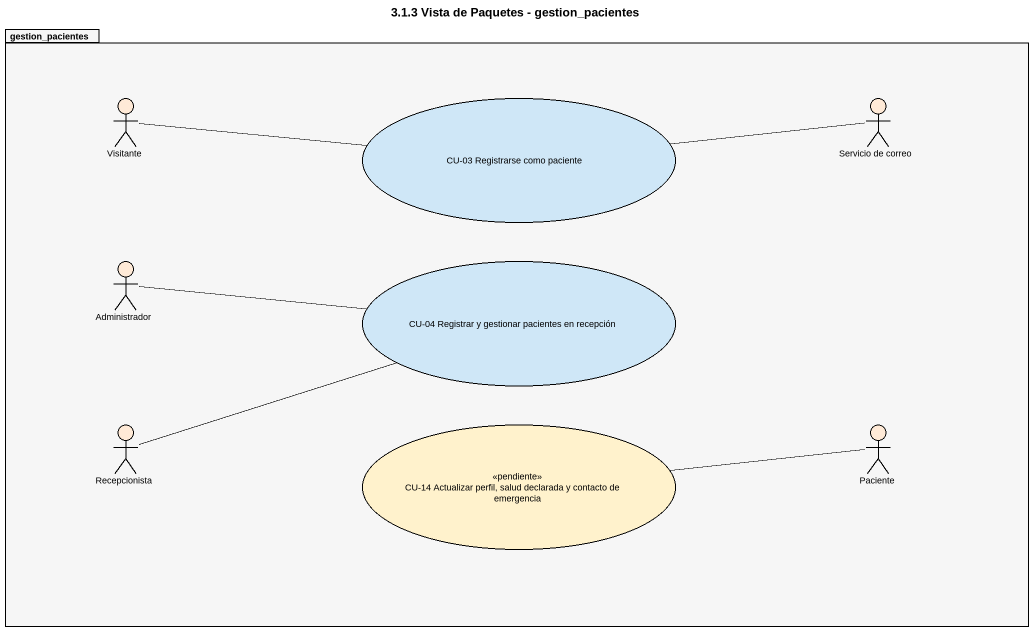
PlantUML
@startuml
title 3.1.3 Vista de Paquetes - gestion_pacientes
package gestion_pacientes #F6F6F6 {
  actor Visitante #FFEAD7
  usecase "CU-03 Registrarse como paciente" as CU_03_Registrarse_como #CFE7F7
  actor "Servicio de correo" as Servicio_de_correo #FFEAD7
  actor Administrador #FFEAD7
  usecase "CU-04 Registrar y gestionar pacientes en recepción" as CU_04_Registrar_y_gestionar #CFE7F7
  actor Recepcionista #FFEAD7
  usecase "CU-14 Actualizar perfil, salud declarada y contacto de emergencia" as CU_14_Actualizar_perfil <<pendiente>> #FFF2CC
  actor Paciente #FFEAD7
}
Visitante -right- CU_03_Registrarse_como
Servicio_de_correo -left- CU_03_Registrarse_como
Administrador -right- CU_04_Registrar_y_gestionar
Recepcionista -right- CU_04_Registrar_y_gestionar
Paciente -left- CU_14_Actualizar_perfil
@enduml
